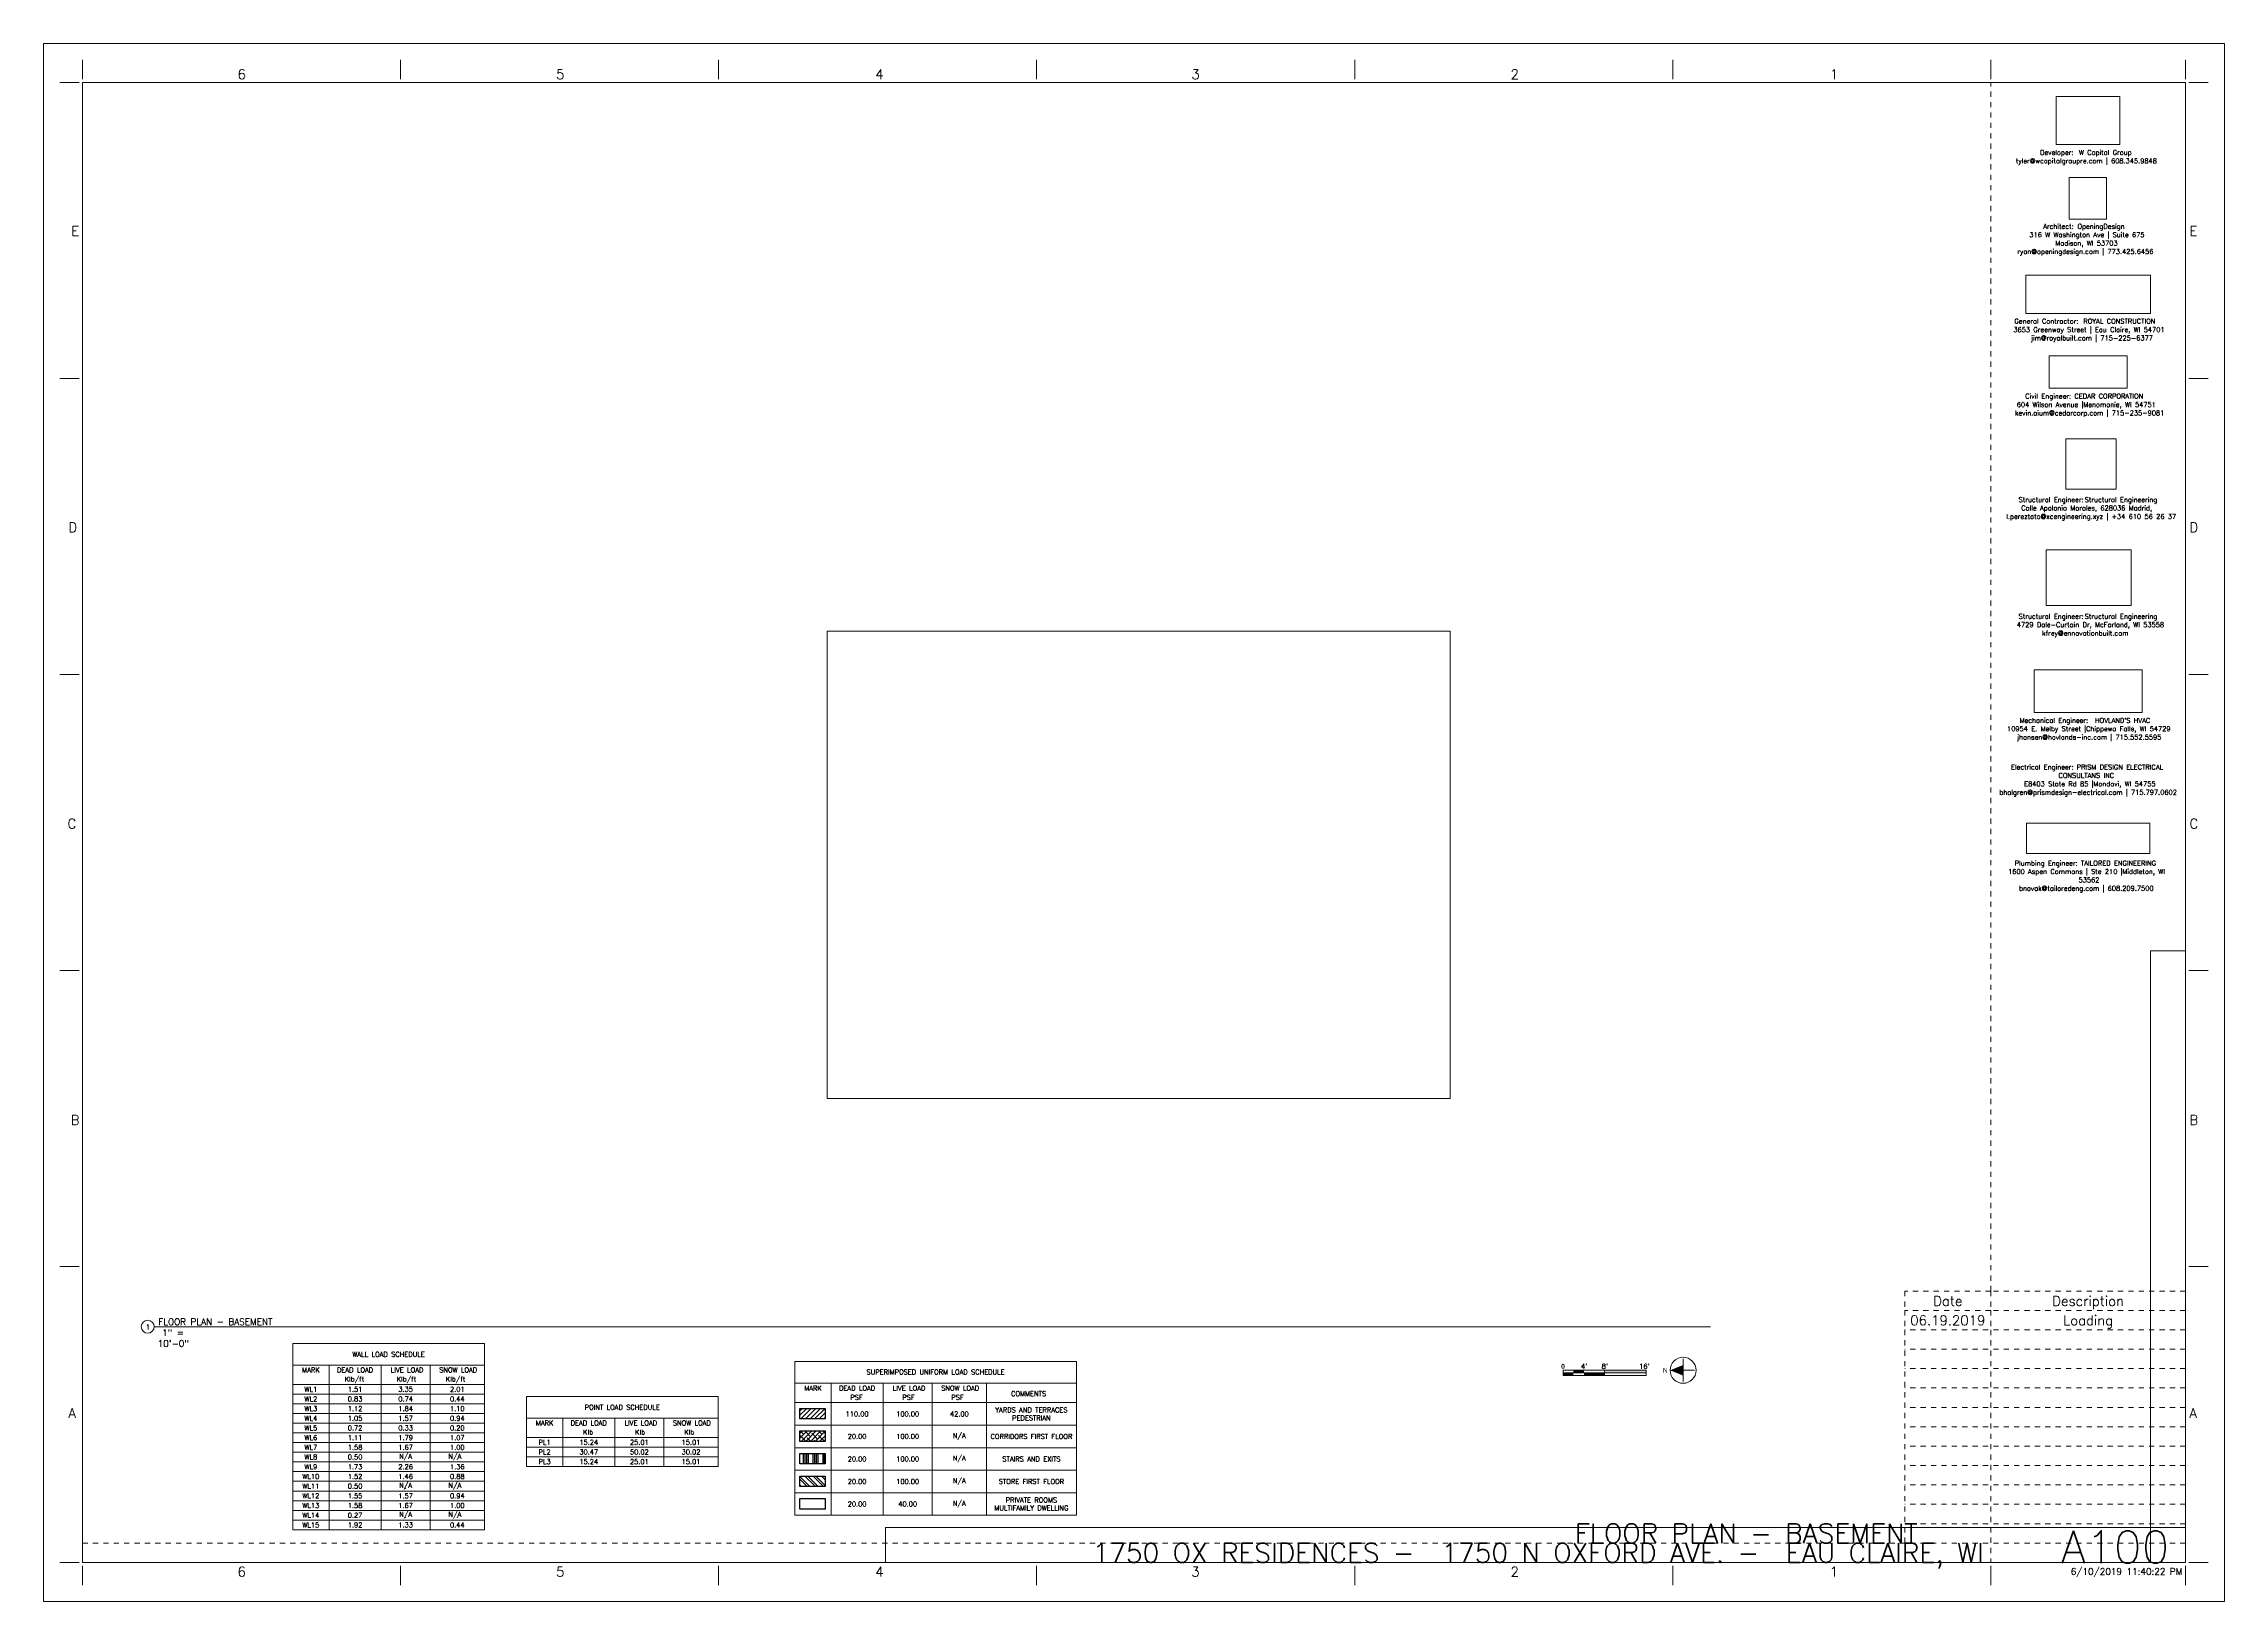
# Paper-space layout 'Layout1' of a CAD drawing. Header units: inches. Extents: x 0 to 42, y 0 to 30.
import ezdxf

# ---------------------------------------------------------------- set-up
doc = ezdxf.new("R2010")
doc.units = ezdxf.units.IN
doc.header["$MEASUREMENT"] = 0
doc.linetypes.add('Dot 1_32_', pattern=[0.03125, 0, -0.03125])
for name, color, linetype, lineweight in [('A-ANNO-NOTE', 131, 'Continuous', 9), ('A-DETL', 90, 'Continuous', 9), ('G-ANNO-SCHD', 231, 'Continuous', 9), ('G-ANNO-TTLB', 6, 'Continuous', 9), ('G-ANNO-TTLB-MEDM', 33, 'Continuous', 20)]:
    doc.layers.add(name, color=color, linetype=linetype, lineweight=lineweight)
doc.layers.add('G-ANNO-NPLT', color=191, linetype='Continuous', plot=False)
doc.layers.add('LOAD_HATCH', color=8, linetype='Continuous')
doc.styles.add('Arial_1', font='arial.ttf', dxfattribs={"height": 0.09375})
doc.styles.add('Century Gothic_1', font='simplex.shx', dxfattribs={"height": 0.1875})
doc.styles.add('Century Gothic_2', font='simplex.shx', dxfattribs={"height": 0.09375})
doc.styles.add('Century Gothic_3', font='simplex.shx', dxfattribs={"height": 0.125})
doc.styles.add('Century Gothic_4', font='simplex.shx', dxfattribs={"height": 0.625})
doc.styles.add('Century Gothic_5', font='simplex.shx', dxfattribs={"height": 0.375})
doc.styles.add('Century Gothic_B_1', font='simplex.shx', dxfattribs={"height": 0.09375})
picture_1 = doc.add_image_def('image1.jpg', size_in_pixel=(785, 514))
picture_2 = doc.add_image_def('image2.png', size_in_pixel=(300, 300))
picture_3 = doc.add_image_def('image3.jpg', size_in_pixel=(336, 83))
picture_4 = doc.add_image_def('image4.jpg', size_in_pixel=(278, 110))
picture_5 = doc.add_image_def('image5.jpg', size_in_pixel=(302, 126))
picture_6 = doc.add_image_def('image6.jpg', size_in_pixel=(261, 80))
picture_7 = doc.add_image_def('image7.jpg', size_in_pixel=(344, 261))
picture_8 = doc.add_image_def('image8.jpg', size_in_pixel=(547, 610))
picture_9 = doc.add_image_def('image9.jpg', size_in_pixel=(95, 1663))
picture_10 = doc.add_image_def('image10.jpg', size_in_pixel=(3536, 95))

# ---------------------------------------------------------------- blocks, each defined once
blk = doc.blocks.new('OD Title Block - 30x42 - CDs - one-598439-FLOOR PLAN - BASEMENT')
at = {"layer": 'G-ANNO-TTLB'}
for p, q in [((-0.01, 30.014), (41.99, 30.014)), ((-0.01, 0.014), (-0.01, 30.014)), ((41.99, 0.014), (41.99, 30.014)), ((-0.01, 0.014), (41.99, 0.014))]:
    blk.add_line(p, q, dxfattribs=at)
at = {"layer": 'G-ANNO-TTLB', "linetype": 'Dot 1_32_', "lineweight": 13}
for p, q in [((37.49, 5.989), (37.49, 29.264)), ((0.74, 1.137), (35.905, 1.137))]:
    blk.add_line(p, q, dxfattribs=at)
at = {"layer": 'G-ANNO-TTLB-MEDM'}
for p, q in [((0.74, 29.326), (0.74, 29.701)), ((6.865, 29.326), (6.865, 29.701)), ((12.99, 29.326), (12.99, 29.701)), ((19.115, 29.326), (19.115, 29.701)), ((25.24, 29.326), (25.24, 29.701)), ((31.365, 29.326), (31.365, 29.701)), ((37.49, 29.326), (37.49, 29.701)), ((41.24, 29.326), (41.24, 29.701)), ((0.677, 29.264), (0.302, 29.264)), ((0.74, 29.264), (41.24, 29.264)), ((0.74, 29.264), (0.74, 0.764)), ((41.24, 29.264), (41.24, 0.764)), ((41.302, 29.264), (41.677, 29.264)), ((0.677, 23.564), (0.302, 23.564)), ((41.302, 23.564), (41.677, 23.564)), ((0.677, 17.864), (0.302, 17.864)), ((41.302, 17.864), (41.677, 17.864)), ((0.677, 12.164), (0.302, 12.164)), ((41.302, 12.164), (41.677, 12.164)), ((0.677, 6.464), (0.302, 6.464)), ((41.302, 6.464), (41.677, 6.464)), ((0.677, 0.764), (0.302, 0.764)), ((0.74, 0.764), (41.24, 0.764)), ((0.74, 0.701), (0.74, 0.326)), ((6.865, 0.701), (6.865, 0.326)), ((12.99, 0.701), (12.99, 0.326)), ((19.115, 0.701), (19.115, 0.326)), ((25.24, 0.701), (25.24, 0.326)), ((31.365, 0.701), (31.365, 0.326)), ((37.49, 0.701), (37.49, 0.326)), ((41.24, 0.701), (41.24, 0.326)), ((41.302, 0.764), (41.677, 0.764))]:
    blk.add_line(p, q, dxfattribs=at)
at = {"layer": 'G-ANNO-TTLB', "attachment_point": 1}
for s, insert, char_height, width, style in [('6', (3.725, 29.517), 0.188, 0.17675, 'Century Gothic_1'), ('5', (9.858, 29.517), 0.188, 0.17675, 'Century Gothic_1'), ('4', (16.007, 29.517), 0.188, 0.17675, 'Century Gothic_1'), ('3', (22.094, 29.517), 0.188, 0.17675, 'Century Gothic_1'), ('2', (28.242, 29.517), 0.188, 0.17675, 'Century Gothic_1'), ('1', (34.391, 29.517), 0.188, 0.17675, 'Century Gothic_1'), ('tyler@wcapitalgroupre.com | 608.345.9848', (37.974, 27.802), 0.09375, 3.36141, 'Century Gothic_2'), ('Developer: ', (38.44, 27.964), 0.09375, 0.90584, 'Century Gothic_B_1'), ('W Capital Group', (39.188, 27.964), 0.09375, 1.32878, 'Century Gothic_2'), ('E', (0.523, 26.497), 0.188, 0.17044, 'Century Gothic_1'), ('Architect: ', (38.499, 26.54), 0.09375, 0.80169, 'Century Gothic_B_1'), ('OpeningDesign', (39.16, 26.54), 0.09375, 1.212, 'Century Gothic_2'), ('E', (41.317, 26.497), 0.188, 0.17044, 'Century Gothic_1'), ('ryan@openingdesign.com | 773.425.6456', (38.002, 26.056), 0.09375, 3.21937, 'Century Gothic_2'), ('316 W Washington Ave | Suite 675', (38.233, 26.379), 0.09375, 2.65756, 'Century Gothic_2'), ('Madison, WI 53703', (38.733, 26.217), 0.09375, 1.44556, 'Century Gothic_2'), ('3653 Greenway Street | Eau Claire, WI 54701', (37.925, 24.552), 0.09375, 3.4845, 'Century Gothic_2'), ('General Contractor: ', (37.946, 24.714), 0.09375, 1.60969, 'Century Gothic_B_1'), ('jim@royalbuilt.com | 715-225-6377', (38.263, 24.391), 0.09375, 2.66387, 'Century Gothic_2'), ('ROYAL CONSTRUCTION', (39.274, 24.714), 0.09375, 1.82116, 'Century Gothic_2'), ('604 Wilson Avenue |Menomonie, WI 54751', (37.99, 23.109), 0.09375, 3.32669, 'Century Gothic_2'), ('Civil Engineer: ', (38.154, 23.271), 0.09375, 1.14888, 'Century Gothic_B_1'), ('CEDAR CORPORATION', (39.102, 23.271), 0.09375, 1.78012, 'Century Gothic_2'), ('kevin.oium@cedarcorp.com | 715-235-9081', (37.956, 22.948), 0.09375, 3.40559, 'Century Gothic_2'), ('Structural Engineer: ', (38.026, 21.277), 0.09375, 1.54341, 'Century Gothic_B_1'), ('Calle Apolonio Morales, 628036 Madrid, ', (38.078, 21.116), 0.09375, 3.15309, 'Century Gothic_2'), ('Structural Engineering', (39.3, 21.277), 0.09375, 1.69175, 'Century Gothic_2'), ('D', (0.468, 20.791), 0.188, 0.23672, 'Century Gothic_1'), ('l.pereztato@xcengineering.xyz | +34 610 56 26 37', (37.787, 20.954), 0.09375, 3.81591, 'Century Gothic_2'), ('D', (41.317, 20.791), 0.188, 0.23672, 'Century Gothic_1'), ('Structural Engineer: ', (38.026, 19.03), 0.09375, 1.54341, 'Century Gothic_B_1'), ('Structural Engineering', (39.3, 19.03), 0.09375, 1.69175, 'Century Gothic_2'), ('4729 Dale-Curtain Dr, McFarland, WI 53558', (37.992, 18.869), 0.09375, 3.32037, 'Century Gothic_2'), ('kfrey@ennovationbuilt.com', (38.479, 18.707), 0.09375, 2.13994, 'Century Gothic_2'), ('10954 E. Melby Street |Chippewa Falls, WI 54729', (37.803, 16.865), 0.09375, 3.77487, 'Century Gothic_2'), ('Mechanical Engineer: ', (38.045, 17.026), 0.09375, 1.76119, 'Century Gothic_B_1'), ("HOVLAND'S HVAC", (39.498, 17.026), 0.09375, 1.42663, 'Century Gothic_2'), ('jhansen@hovlands-inc.com | 715.552.5595', (37.996, 16.704), 0.09375, 3.31091, 'Century Gothic_2'), ('Electrical Engineer: ', (37.88, 16.127), 0.09375, 1.53394, 'Century Gothic_B_1'), ('CONSULTANS INC', (38.794, 15.965), 0.09375, 1.37613, 'Century Gothic_2'), ('PRISM DESIGN ELECTRICAL ', (39.146, 16.127), 0.09375, 2.09891, 'Century Gothic_2'), ('bhalgren@prismdesign-electrical.com | 715.797.0602', (37.656, 15.642), 0.09375, 4.13469, 'Century Gothic_2'), ('E8403 State Rd 85 |Mondovi, WI 54755', (38.133, 15.804), 0.09375, 2.9795, 'Century Gothic_2'), ('C', (0.45, 15.084), 0.188, 0.25881, 'Century Gothic_1'), ('C', (41.317, 15.084), 0.188, 0.25881, 'Century Gothic_1'), ('Plumbing Engineer: ', (37.951, 14.277), 0.09375, 1.54656, 'Century Gothic_B_1'), ('1600 Aspen Commons | Ste 210 |Middleton, WI ', (37.823, 14.116), 0.09375, 3.77172, 'Century Gothic_2'), ('53562', (39.18, 13.954), 0.0937, 0.44188, 'Century Gothic_2'), ('TAILORED ENGINEERING', (39.227, 14.277), 0.09375, 1.87166, 'Century Gothic_2'), ('bnovak@tailoredeng.com | 608.209.7500', (38.034, 13.793), 0.09375, 3.21622, 'Century Gothic_2'), ('B', (0.512, 9.378), 0.188, 0.18306, 'Century Gothic_1'), ('B', (41.317, 9.378), 0.188, 0.18306, 'Century Gothic_1'), ('A', (0.468, 3.734), 0.188, 0.23672, 'Century Gothic_1'), ('A', (41.317, 3.734), 0.188, 0.23672, 'Century Gothic_1'), ('6', (3.724, 0.679), 0.188, 0.17675, 'Century Gothic_1'), ('5', (9.858, 0.679), 0.188, 0.17675, 'Century Gothic_1'), ('4', (16.007, 0.679), 0.188, 0.17675, 'Century Gothic_1'), ('3', (22.093, 0.679), 0.188, 0.17675, 'Century Gothic_1'), ('2', (28.242, 0.679), 0.188, 0.17675, 'Century Gothic_1'), ('1', (34.39, 0.679), 0.188, 0.17675, 'Century Gothic_1')]:
    blk.add_mtext(s, dxfattribs=dict(at, insert=insert, char_height=char_height, width=width, style=style))
at = {"layer": 'G-ANNO-TTLB'}
image = blk.add_image(picture_7, insert=(38.752, 28.068), size_in_units=(1.226, 0.93), dxfattribs=at)
image.dxf.flags = 7
image = blk.add_image(picture_8, insert=(38.999, 26.632), size_in_units=(0.719, 0.802), rotation=0, dxfattribs=at)
image.dxf.flags = 7
image = blk.add_image(picture_6, insert=(38.163, 24.818), size_in_units=(2.404, 0.737), dxfattribs=at)
image.dxf.flags = 7
image = blk.add_image(picture_5, insert=(38.612, 23.375), size_in_units=(1.506, 0.628), dxfattribs=at)
image.dxf.flags = 7
image = blk.add_image(picture_2, insert=(38.938, 21.431), size_in_units=(0.97, 0.97), dxfattribs=at)
image.dxf.flags = 7
image = blk.add_image(picture_1, insert=(38.558, 19.194), size_in_units=(1.638, 1.072), dxfattribs=at)
image.dxf.flags = 7
image = blk.add_image(picture_4, insert=(38.326, 17.131), size_in_units=(2.077, 0.822), dxfattribs=at)
image.dxf.flags = 7
image = blk.add_image(picture_3, insert=(38.179, 14.417), size_in_units=(2.372, 0.586), dxfattribs=at)
image.dxf.flags = 7
image = blk.add_image(picture_9, insert=(40.567, 0.764), size_in_units=(0.673, 11.775), dxfattribs=at)
image.dxf.flags = 7
image = blk.add_image(picture_10, insert=(16.203, 0.764), size_in_units=(25.037, 0.673), dxfattribs=at)
image.dxf.flags = 7
blk = doc.blocks.new('Viewport - All On-568496-FLOOR PLAN - BASEMENT')
at = {"layer": 'G-ANNO-TTLB'}
for start, end in [(360, 180), (180, 360)]:
    blk.add_arc((-0.125, 0), 0.125, start, end, dxfattribs=at)
blk = doc.blocks.new('Graphic Scale - 1in-10ft-530767-FLOOR PLAN - BASEMENT')
at = {"layer": 'A-ANNO-NOTE'}
for points in [[(-1.2, 0.049), (-1.2, 0), (-1.4, 0), (-1.4, 0.049)], [(0, 0.049), (0, 0), (-0.8, 0), (-0.8, 0.049)], [(-1.4, 0), (-1.4, -0.049), (-1.6, -0.049), (-1.6, 0)], [(-0.8, 0), (-0.8, -0.049), (-1.2, -0.049), (-1.2, 0)]]:
    blk.add_hatch(color=256, dxfattribs=at).paths.add_polyline_path(points, flags=0)
for p, q in [((-1.6, 0.049), (0, 0.049)), ((-1.6, -0.049), (-1.6, 0.049)), ((-0.8, 0.049), (-0.8, -0.049)), ((0, 0.049), (0, -0.049)), ((-1.6, 0), (0, 0)), ((-1.6, -0.049), (0, -0.049))]:
    blk.add_line(p, q, dxfattribs=at)
at = {"layer": 'A-ANNO-NOTE', "attachment_point": 1, "style": 'Century Gothic_B_1'}
for s, insert, char_height, width in [('\\fCentury Gothic|b1|i0|c0|p34|;0', (-1.638, 0.173), 0.09375, 0.09153), ("4'", (-1.255, 0.173), 0.0937, 0.12625), ("8'", (-0.857, 0.173), 0.0937, 0.12625), ("16'", (-0.135, 0.173), 0.0937, 0.21778)]:
    blk.add_mtext(s, dxfattribs=dict(at, insert=insert, char_height=char_height, width=width))
blk = doc.blocks.new('North Arrow - Left-530765-FLOOR PLAN - BASEMENT')
at = {"layer": 'A-ANNO-NOTE'}
blk.add_hatch(color=256, dxfattribs=at).paths.add_polyline_path([(-0.25, 0), (0, 0.101), (0, -0.101)], flags=0)
for p, q in [((-0.219, 0), (0.219, 0)), ((0, 0.219), (0, -0.219))]:
    blk.add_line(p, q, dxfattribs=at)
blk.add_circle((0, 0), 0.25, dxfattribs=at)
at = {"layer": 'A-ANNO-NOTE', "insert": (-0.39, 0.047), "char_height": 0.0937, "width": 0.09784, "attachment_point": 1, "style": 'Arial_1'}
blk.add_mtext('N', dxfattribs=at)

psp = doc.layouts.get("Layout1")

# ---------------------------------------------------------------- hatches: boundary and pattern name
at = {"layer": 'LOAD_HATCH'}
h = psp.add_hatch(dxfattribs=at)
h.set_pattern_fill('ANSI31', color=256, scale=0.5, style=0)
h.set_pattern_definition([(45, (0, -0.26231), (-0.04419417, 0.04419417), [])])
h.paths.add_polyline_path([(14.556, 3.528), (14.556, 3.729), (15.044, 3.729), (15.044, 3.528)])
h = psp.add_hatch(dxfattribs=at)
h.set_pattern_fill('ANSI38', color=256, scale=0.5, style=0)
h.set_pattern_definition([(45, (0, -0.26231), (-0.04419417, 0.04419417), []), (135, (0, -0.26231), (-0.13258252, 0.04419417), [0.15625, -0.09375])])
h.paths.add_polyline_path([(14.556, 3.094), (14.556, 3.295), (15.044, 3.295), (15.044, 3.094)])
h = psp.add_hatch(dxfattribs=at)
h.set_pattern_fill('ANSI34', color=256, scale=0.25, angle=45, style=0)
h.set_pattern_definition([(90, (0, -0.2623), (-0.1875, 1e-17), []), (90, (0.03125, -0.23106), (-0.1875, 1e-17), []), (90, (0.0625, -0.1998), (-0.1875, 1e-17), []), (90, (0.09375, -0.16856), (-0.1875, 1e-17), [])])
h.paths.add_polyline_path([(14.556, 2.66), (14.556, 2.861), (15.044, 2.861), (15.044, 2.66)])
h = psp.add_hatch(dxfattribs=at)
h.set_pattern_fill('ANSI32', color=256, scale=0.3, angle=90, style=0)
h.set_pattern_definition([(135, (0, -0.26231), (-0.0795495, -0.0795495), []), (135, (3e-18, -0.20928), (-0.0795495, -0.0795495), [])])
h.paths.add_polyline_path([(14.556, 2.226), (14.556, 2.427), (15.044, 2.427), (15.044, 2.226)])

# ---------------------------------------------------------------- linework, layer by layer
at = {"layer": 'A-DETL', "linetype": 'Dot 1_32_', "lineweight": 13}
for p, q in [((37.49, 5.989), (35.837, 5.989)), ((35.837, 5.989), (35.837, 5.616)), ((41.24, 5.989), (37.49, 5.989)), ((37.49, 5.989), (37.49, 5.616)), ((41.24, 5.989), (41.24, 5.616)), ((37.49, 5.616), (35.837, 5.616)), ((35.837, 5.616), (35.837, 5.242)), ((41.24, 5.616), (37.49, 5.616)), ((37.49, 5.616), (37.49, 5.242)), ((41.24, 5.616), (41.24, 5.242)), ((41.24, 5.242), (35.837, 5.242)), ((35.837, 5.242), (35.837, 0.764)), ((37.49, 5.242), (37.49, 0.764)), ((41.24, 4.869), (35.837, 4.869)), ((41.24, 4.496), (35.837, 4.496)), ((41.24, 4.123), (35.837, 4.123)), ((41.24, 3.749), (35.837, 3.749)), ((41.24, 3.376), (35.837, 3.376)), ((41.24, 3.003), (35.837, 3.003)), ((41.24, 2.63), (35.837, 2.63)), ((41.24, 2.256), (35.837, 2.256)), ((41.24, 1.883), (35.837, 1.883)), ((41.24, 1.51), (35.837, 1.51)), ((41.24, 1.137), (35.837, 1.137))]:
    psp.add_line(p, q, dxfattribs=at)
at = {"layer": 'A-DETL'}
for p, q in [((4.787, 4.982), (4.787, 4.565)), ((8.479, 4.982), (4.787, 4.982)), ((8.479, 4.565), (8.479, 4.982)), ((14.456, 4.631), (14.456, 4.214)), ((19.88, 4.631), (14.456, 4.631)), ((19.88, 4.631), (19.88, 3.868)), ((4.787, 4.565), (4.787, 4.192)), ((4.787, 4.565), (8.479, 4.565)), ((5.488, 4.565), (5.488, 4.192)), ((6.489, 4.565), (6.489, 4.192)), ((7.436, 4.565), (7.436, 4.192)), ((8.479, 4.565), (8.479, 4.192)), ((14.456, 4.214), (14.456, 3.841)), ((19.88, 4.214), (14.456, 4.214)), ((15.156, 4.214), (15.156, 3.841)), ((16.157, 4.214), (16.157, 3.841)), ((17.104, 4.214), (17.104, 3.841)), ((18.147, 4.214), (18.147, 3.841)), ((5.488, 4.192), (4.787, 4.192)), ((4.787, 4.192), (4.787, 4.006)), ((5.488, 4.006), (4.787, 4.006)), ((4.787, 4.006), (4.787, 3.819)), ((5.488, 3.819), (4.787, 3.819)), ((4.787, 3.819), (4.787, 3.632)), ((6.489, 4.192), (5.488, 4.192)), ((5.488, 4.192), (5.488, 4.006)), ((6.489, 4.006), (5.488, 4.006)), ((5.488, 4.006), (5.488, 3.819)), ((6.489, 3.819), (5.488, 3.819)), ((5.488, 3.819), (5.488, 3.632)), ((7.436, 4.192), (6.489, 4.192)), ((6.489, 4.192), (6.489, 4.006)), ((7.436, 4.006), (6.489, 4.006)), ((6.489, 4.006), (6.489, 3.819)), ((7.436, 3.819), (6.489, 3.819)), ((6.489, 3.819), (6.489, 3.632)), ((8.479, 4.192), (7.436, 4.192)), ((7.436, 4.192), (7.436, 4.006)), ((8.479, 4.006), (7.436, 4.006)), ((7.436, 4.006), (7.436, 3.819)), ((8.479, 3.819), (7.436, 3.819)), ((7.436, 3.819), (7.436, 3.632)), ((8.479, 4.192), (8.479, 4.006)), ((8.479, 4.006), (8.479, 3.819)), ((8.479, 3.819), (8.479, 3.632)), ((9.288, 3.961), (9.288, 3.545)), ((12.98, 3.961), (9.288, 3.961)), ((12.98, 3.545), (12.98, 3.961)), ((15.156, 3.841), (14.456, 3.841)), ((14.456, 3.841), (14.456, 3.407)), ((16.157, 3.841), (15.156, 3.841)), ((15.156, 3.841), (15.156, 3.407)), ((17.104, 3.841), (16.157, 3.841)), ((16.157, 3.841), (16.157, 3.407)), ((18.147, 3.841), (17.104, 3.841)), ((17.104, 3.841), (17.104, 3.407)), ((18.147, 3.841), (18.147, 3.407)), ((19.191, 3.841), (18.147, 3.841)), ((19.88, 3.841), (19.191, 3.841)), ((19.88, 3.868), (19.88, 3.407)), ((5.488, 3.632), (4.787, 3.632)), ((4.787, 3.632), (4.787, 3.446)), ((5.488, 3.446), (4.787, 3.446)), ((4.787, 3.446), (4.787, 3.259)), ((6.489, 3.632), (5.488, 3.632)), ((5.488, 3.632), (5.488, 3.446)), ((6.489, 3.446), (5.488, 3.446)), ((5.488, 3.446), (5.488, 3.259)), ((7.436, 3.632), (6.489, 3.632)), ((6.489, 3.632), (6.489, 3.446)), ((7.436, 3.446), (6.489, 3.446)), ((6.489, 3.446), (6.489, 3.259)), ((8.479, 3.632), (7.436, 3.632)), ((7.436, 3.632), (7.436, 3.446)), ((8.479, 3.446), (7.436, 3.446)), ((7.436, 3.446), (7.436, 3.259)), ((8.479, 3.632), (8.479, 3.446)), ((8.479, 3.446), (8.479, 3.259)), ((9.288, 3.545), (9.288, 3.171)), ((9.288, 3.545), (12.98, 3.545)), ((9.988, 3.545), (9.988, 3.171)), ((10.99, 3.545), (10.99, 3.171)), ((11.936, 3.545), (11.936, 3.171)), ((12.98, 3.545), (12.98, 3.171)), ((15.156, 3.407), (14.456, 3.407)), ((14.456, 3.407), (14.456, 2.973)), ((16.157, 3.407), (15.156, 3.407)), ((15.156, 3.407), (15.156, 2.973)), ((17.104, 3.407), (16.157, 3.407)), ((16.157, 3.407), (16.157, 2.973)), ((18.147, 3.407), (17.104, 3.407)), ((17.104, 3.407), (17.104, 2.973)), ((19.191, 3.407), (18.147, 3.407)), ((18.147, 3.407), (18.147, 2.973)), ((19.88, 3.407), (19.191, 3.407)), ((19.88, 3.434), (19.88, 2.973)), ((5.488, 3.259), (4.787, 3.259)), ((4.787, 3.259), (4.787, 3.073)), ((5.488, 3.073), (4.787, 3.073)), ((4.787, 3.073), (4.787, 2.886)), ((6.489, 3.259), (5.488, 3.259)), ((5.488, 3.259), (5.488, 3.073)), ((6.489, 3.073), (5.488, 3.073)), ((5.488, 3.073), (5.488, 2.886)), ((7.436, 3.259), (6.489, 3.259)), ((6.489, 3.259), (6.489, 3.073)), ((7.436, 3.073), (6.489, 3.073)), ((6.489, 3.073), (6.489, 2.886)), ((8.479, 3.259), (7.436, 3.259)), ((7.436, 3.259), (7.436, 3.073)), ((8.479, 3.073), (7.436, 3.073)), ((7.436, 3.073), (7.436, 2.886)), ((8.479, 3.259), (8.479, 3.073)), ((8.479, 3.073), (8.479, 2.886)), ((9.988, 3.171), (9.288, 3.171)), ((9.288, 3.171), (9.288, 2.985)), ((9.988, 2.985), (9.288, 2.985)), ((9.288, 2.985), (9.288, 2.798)), ((10.99, 3.171), (9.988, 3.171)), ((9.988, 3.171), (9.988, 2.985)), ((10.99, 2.985), (9.988, 2.985)), ((9.988, 2.985), (9.988, 2.798)), ((11.936, 3.171), (10.99, 3.171)), ((10.99, 3.171), (10.99, 2.985)), ((11.936, 2.985), (10.99, 2.985)), ((10.99, 2.985), (10.99, 2.798)), ((12.98, 3.171), (11.936, 3.171)), ((11.936, 3.171), (11.936, 2.985)), ((12.98, 2.985), (11.936, 2.985)), ((11.936, 2.985), (11.936, 2.798)), ((12.98, 3.171), (12.98, 2.985)), ((12.98, 2.985), (12.98, 2.798)), ((15.156, 2.973), (14.456, 2.973)), ((14.456, 2.973), (14.456, 2.539)), ((16.157, 2.973), (15.156, 2.973)), ((15.156, 2.973), (15.156, 2.539)), ((17.104, 2.973), (16.157, 2.973)), ((16.157, 2.973), (16.157, 2.539)), ((18.147, 2.973), (17.104, 2.973)), ((17.104, 2.973), (17.104, 2.539)), ((19.191, 2.973), (18.147, 2.973)), ((18.147, 2.973), (18.147, 2.539)), ((19.88, 2.973), (19.191, 2.973)), ((19.88, 3), (19.88, 2.539)), ((5.488, 2.886), (4.787, 2.886)), ((4.787, 2.886), (4.787, 2.699)), ((5.488, 2.699), (4.787, 2.699)), ((4.787, 2.699), (4.787, 2.513)), ((6.489, 2.886), (5.488, 2.886)), ((5.488, 2.886), (5.488, 2.699)), ((6.489, 2.699), (5.488, 2.699)), ((5.488, 2.699), (5.488, 2.513)), ((7.436, 2.886), (6.489, 2.886)), ((6.489, 2.886), (6.489, 2.699)), ((7.436, 2.699), (6.489, 2.699)), ((6.489, 2.699), (6.489, 2.513)), ((8.479, 2.886), (7.436, 2.886)), ((7.436, 2.886), (7.436, 2.699)), ((8.479, 2.699), (7.436, 2.699)), ((7.436, 2.699), (7.436, 2.513)), ((8.479, 2.886), (8.479, 2.699)), ((8.479, 2.699), (8.479, 2.513)), ((9.988, 2.798), (9.288, 2.798)), ((9.288, 2.798), (9.288, 2.612)), ((9.988, 2.612), (9.288, 2.612)), ((10.99, 2.798), (9.988, 2.798)), ((9.988, 2.798), (9.988, 2.612)), ((10.99, 2.612), (9.988, 2.612)), ((11.936, 2.798), (10.99, 2.798)), ((10.99, 2.798), (10.99, 2.612)), ((11.936, 2.612), (10.99, 2.612)), ((12.98, 2.798), (11.936, 2.798)), ((11.936, 2.798), (11.936, 2.612)), ((12.98, 2.612), (11.936, 2.612)), ((12.98, 2.798), (12.98, 2.612)), ((15.156, 2.539), (14.456, 2.539)), ((14.456, 2.539), (14.456, 2.105)), ((16.157, 2.539), (15.156, 2.539)), ((15.156, 2.539), (15.156, 2.105)), ((17.104, 2.539), (16.157, 2.539)), ((16.157, 2.539), (16.157, 2.105)), ((18.147, 2.539), (17.104, 2.539)), ((17.104, 2.539), (17.104, 2.105)), ((19.191, 2.539), (18.147, 2.539)), ((18.147, 2.539), (18.147, 2.105)), ((19.88, 2.539), (19.191, 2.539)), ((19.88, 2.567), (19.88, 2.105)), ((5.488, 2.513), (4.787, 2.513)), ((4.787, 2.513), (4.787, 2.326)), ((5.488, 2.326), (4.787, 2.326)), ((4.787, 2.326), (4.787, 2.139)), ((5.488, 2.139), (4.787, 2.139)), ((4.787, 2.139), (4.787, 1.953)), ((6.489, 2.513), (5.488, 2.513)), ((5.488, 2.513), (5.488, 2.326)), ((6.489, 2.326), (5.488, 2.326)), ((5.488, 2.326), (5.488, 2.139)), ((6.489, 2.139), (5.488, 2.139)), ((5.488, 2.139), (5.488, 1.953)), ((7.436, 2.513), (6.489, 2.513)), ((6.489, 2.513), (6.489, 2.326)), ((7.436, 2.326), (6.489, 2.326)), ((6.489, 2.326), (6.489, 2.139)), ((7.436, 2.139), (6.489, 2.139)), ((6.489, 2.139), (6.489, 1.953)), ((8.479, 2.513), (7.436, 2.513)), ((7.436, 2.513), (7.436, 2.326)), ((8.479, 2.326), (7.436, 2.326)), ((7.436, 2.326), (7.436, 2.139)), ((8.479, 2.139), (7.436, 2.139)), ((7.436, 2.139), (7.436, 1.953)), ((8.479, 2.513), (8.479, 2.326)), ((8.479, 2.326), (8.479, 2.139)), ((8.479, 2.139), (8.479, 1.953)), ((15.156, 2.105), (14.456, 2.105)), ((14.456, 2.105), (14.456, 1.671)), ((16.157, 2.105), (15.156, 2.105)), ((15.156, 2.105), (15.156, 1.671)), ((17.104, 2.105), (16.157, 2.105)), ((16.157, 2.105), (16.157, 1.671)), ((18.147, 2.105), (17.104, 2.105)), ((17.104, 2.105), (17.104, 1.671)), ((19.191, 2.105), (18.147, 2.105)), ((18.147, 2.105), (18.147, 1.671)), ((19.88, 2.105), (19.191, 2.105)), ((19.88, 2.133), (19.88, 1.671)), ((5.488, 1.953), (4.787, 1.953)), ((4.787, 1.953), (4.787, 1.766)), ((5.488, 1.766), (4.787, 1.766)), ((4.787, 1.766), (4.787, 1.58)), ((6.489, 1.953), (5.488, 1.953)), ((5.488, 1.953), (5.488, 1.766)), ((6.489, 1.766), (5.488, 1.766)), ((5.488, 1.766), (5.488, 1.58)), ((7.436, 1.953), (6.489, 1.953)), ((6.489, 1.953), (6.489, 1.766)), ((7.436, 1.766), (6.489, 1.766)), ((6.489, 1.766), (6.489, 1.58)), ((8.479, 1.953), (7.436, 1.953)), ((7.436, 1.953), (7.436, 1.766)), ((8.479, 1.766), (7.436, 1.766)), ((7.436, 1.766), (7.436, 1.58)), ((8.479, 1.953), (8.479, 1.766)), ((8.479, 1.766), (8.479, 1.58)), ((5.488, 1.58), (4.787, 1.58)), ((4.787, 1.58), (4.787, 1.393)), ((5.488, 1.393), (4.787, 1.393)), ((6.489, 1.58), (5.488, 1.58)), ((5.488, 1.58), (5.488, 1.393)), ((6.489, 1.393), (5.488, 1.393)), ((7.436, 1.58), (6.489, 1.58)), ((6.489, 1.58), (6.489, 1.393)), ((7.436, 1.393), (6.489, 1.393)), ((8.479, 1.58), (7.436, 1.58)), ((7.436, 1.58), (7.436, 1.393)), ((8.479, 1.393), (7.436, 1.393)), ((8.479, 1.58), (8.479, 1.393)), ((15.156, 1.671), (14.456, 1.671)), ((16.157, 1.671), (15.156, 1.671)), ((17.104, 1.671), (16.157, 1.671)), ((18.147, 1.671), (17.104, 1.671)), ((19.191, 1.671), (18.147, 1.671)), ((19.88, 1.671), (19.191, 1.671))]:
    psp.add_line(p, q, dxfattribs=at)
at = {"layer": 'G-ANNO-NPLT', "lineweight": 9}
psp.add_line((2.12, 5.303), (32.093, 5.303), dxfattribs=at)
at = {"layer": 'LOAD_HATCH'}
for points in [[(14.556, 3.528), (14.556, 3.729), (15.044, 3.729), (15.044, 3.528), (14.556, 3.528)], [(14.556, 3.094), (14.556, 3.295), (15.044, 3.295), (15.044, 3.094), (14.556, 3.094)], [(14.556, 2.66), (14.556, 2.861), (15.044, 2.861), (15.044, 2.66), (14.556, 2.66)], [(14.556, 2.226), (14.556, 2.427), (15.044, 2.427), (15.044, 2.226), (14.556, 2.226)], [(14.556, 1.792), (14.556, 1.993), (15.044, 1.993), (15.044, 1.792), (14.556, 1.792)]]:
    psp.add_lwpolyline(points, close=True, dxfattribs=at)

# ---------------------------------------------------------------- block references
at = {"layer": 'A-ANNO-NOTE'}
for name, p in [('North Arrow - Left-530765-FLOOR PLAN - BASEMENT', (31.564, 4.464)), ('Graphic Scale - 1in-10ft-530767-FLOOR PLAN - BASEMENT', (30.854, 4.415))]:
    psp.add_blockref(name, p, dxfattribs=at)
at = {"layer": 'G-ANNO-TTLB'}
for name, p in [('OD Title Block - 30x42 - CDs - one-598439-FLOOR PLAN - BASEMENT', (0, 0)), ('Viewport - All On-568496-FLOOR PLAN - BASEMENT', (2.12, 5.303))]:
    psp.add_blockref(name, p, dxfattribs=at)

# ---------------------------------------------------------------- texts
at = {"layer": 'G-ANNO-SCHD', "color": 147, "line_spacing_factor": 0.984502}
for s, insert, char_height, width, attachment_point, style in [('Date', (36.663, 5.893), 0.1875, 0.73997, 2, 'Century Gothic_1'), ('Description', (39.365, 5.893), 0.1875, 1.66316, 2, 'Century Gothic_1'), ('06.19.2019', (36.663, 5.52), 0.1875, 1.54101, 2, 'Century Gothic_1'), ('Loading', (39.365, 5.52), 0.1875, 2.98571, 2, 'Century Gothic_1'), ('WALL LOAD SCHEDULE', (6.633, 4.819), 0.09375, 3.69172, 2, 'Century Gothic_2'), ('MARK', (5.137, 4.518), 0.0937, 0.44989, 2, 'Century Gothic_2'), ('DEAD LOAD', (5.988, 4.518), 0.0937, 1.00147, 2, 'Century Gothic_2'), ('Klb/ft', (5.976, 4.341), 0.0937, 1.00147, 2, 'Century Gothic_2'), ('LIVE LOAD', (6.99, 4.518), 0.0937, 1.00147, 2, 'Century Gothic_2'), ('Klb/ft', (6.977, 4.341), 0.0937, 1.00147, 2, 'Century Gothic_2'), ('SNOW LOAD', (7.974, 4.518), 0.0937, 1.10014, 2, 'Century Gothic_2'), ('Klb/ft', (7.924, 4.341), 0.0937, 1.00147, 2, 'Century Gothic_2'), ('\\PSUPERIMPOSED UNIFORM LOAD SCHEDULE', (17.168, 4.631), 0.09375, 5.42403, 2, 'Century Gothic_2'), ('WL1', (5.137, 4.099), 0.0937, 0.70038, 5, 'Century Gothic_2'), ('WL2', (5.137, 3.912), 0.0937, 0.70038, 5, 'Century Gothic_2'), ('0.83', (5.988, 3.912), 0.0937, 1.00147, 5, 'Century Gothic_2'), ('1.51', (5.988, 4.099), 0.0937, 1.00147, 5, 'Century Gothic_2'), ('3.35', (6.962, 4.099), 0.0937, 0.94655, 5, 'Century Gothic_2'), ('0.74', (6.962, 3.912), 0.0937, 0.94655, 5, 'Century Gothic_2'), ('2.01', (7.957, 4.099), 0.0937, 1.04333, 5, 'Century Gothic_2'), ('0.44', (7.957, 3.912), 0.0937, 1.04333, 5, 'Century Gothic_2'), ('POINT LOAD SCHEDULE', (11.134, 3.799), 0.09375, 3.69172, 2, 'Century Gothic_2'), ('MARK', (14.806, 4.166), 0.0937, 0.44989, 2, 'Century Gothic_2'), ('DEAD LOAD', (15.657, 4.166), 0.0937, 1.00147, 2, 'Century Gothic_2'), ('PSF', (15.644, 3.99), 0.0937, 1.00147, 2, 'Century Gothic_2'), ('LIVE LOAD', (16.658, 4.166), 0.0937, 1.00147, 2, 'Century Gothic_2'), ('PSF', (16.646, 3.99), 0.0937, 1.00147, 2, 'Century Gothic_2'), ('SNOW LOAD', (17.642, 4.166), 0.0937, 1.10014, 2, 'Century Gothic_2'), ('PSF', (17.592, 3.99), 0.0937, 1.00147, 2, 'Century Gothic_2'), ('\\PCOMMENTS', (18.96, 4.214), 0.0937, 1.6256, 2, 'Century Gothic_2'), ('WL3', (5.137, 3.726), 0.0937, 0.70038, 5, 'Century Gothic_2'), ('WL4', (5.137, 3.539), 0.0937, 0.70038, 5, 'Century Gothic_2'), ('WL5', (5.137, 3.352), 0.0937, 0.70038, 5, 'Century Gothic_2'), ('0.72', (5.988, 3.352), 0.0937, 1.00147, 5, 'Century Gothic_2'), ('1.12', (5.988, 3.726), 0.0937, 1.00147, 5, 'Century Gothic_2'), ('1.05', (5.988, 3.539), 0.0937, 1.00147, 5, 'Century Gothic_2'), ('0.33', (6.962, 3.352), 0.0937, 0.94655, 5, 'Century Gothic_2'), ('1.84', (6.962, 3.726), 0.0937, 0.94655, 5, 'Century Gothic_2'), ('1.57', (6.962, 3.539), 0.0937, 0.94655, 5, 'Century Gothic_2'), ('0.94', (7.957, 3.539), 0.0937, 1.04333, 5, 'Century Gothic_2'), ('0.20', (7.957, 3.352), 0.0937, 1.04333, 5, 'Century Gothic_2'), ('1.10', (7.957, 3.726), 0.0937, 1.04333, 5, 'Century Gothic_2'), ('MARK', (9.638, 3.497), 0.0937, 0.44989, 2, 'Century Gothic_2'), ('DEAD LOAD', (10.489, 3.497), 0.0937, 1.00147, 2, 'Century Gothic_2'), ('LIVE LOAD', (11.491, 3.497), 0.0937, 1.00147, 2, 'Century Gothic_2'), ('SNOW LOAD', (12.474, 3.497), 0.0937, 1.10014, 2, 'Century Gothic_2'), ('110.00', (15.657, 3.624), 0.0937, 1.00147, 5, 'Century Gothic_2'), ('100.00', (16.631, 3.624), 0.0937, 0.94655, 5, 'Century Gothic_2'), ('42.00', (17.626, 3.624), 0.0937, 1.04333, 5, 'Century Gothic_2'), ('YARDS AND TERRACES PEDESTRIAN', (19.014, 3.624), 0.09375, 1.73231, 5, 'Century Gothic_2'), ('WL6', (5.137, 3.166), 0.0937, 0.70038, 5, 'Century Gothic_2'), ('WL7', (5.137, 2.979), 0.0937, 0.70038, 5, 'Century Gothic_2'), ('1.11', (5.988, 3.166), 0.0937, 1.00147, 5, 'Century Gothic_2'), ('1.58', (5.988, 2.979), 0.0937, 1.00147, 5, 'Century Gothic_2'), ('1.79', (6.962, 3.166), 0.0937, 0.94655, 5, 'Century Gothic_2'), ('1.67', (6.962, 2.979), 0.0937, 0.94655, 5, 'Century Gothic_2'), ('1.07', (7.957, 3.166), 0.0937, 1.04333, 5, 'Century Gothic_2'), ('1.00', (7.957, 2.979), 0.0937, 1.04333, 5, 'Century Gothic_2'), ('PL1', (9.638, 3.078), 0.0937, 0.70038, 5, 'Century Gothic_2'), ('15.24', (10.489, 3.078), 0.0937, 1.00147, 5, 'Century Gothic_2'), ('Klb', (10.477, 3.32), 0.0937, 1.00147, 2, 'Century Gothic_2'), ('25.01', (11.463, 3.078), 0.0937, 0.94655, 5, 'Century Gothic_2'), ('Klb', (11.478, 3.32), 0.0937, 1.00147, 2, 'Century Gothic_2'), ('15.01', (12.458, 3.078), 0.0937, 1.04333, 5, 'Century Gothic_2'), ('Klb', (12.425, 3.32), 0.0937, 1.00147, 2, 'Century Gothic_2'), ('20.00', (15.657, 3.19), 0.0937, 1.00147, 5, 'Century Gothic_2'), ('100.00', (16.631, 3.19), 0.0937, 0.94655, 5, 'Century Gothic_2'), ('N/A', (17.626, 3.19), 0.0937, 1.04333, 5, 'Century Gothic_2'), ('CORRIDORS FIRST FLOOR', (19.014, 3.19), 0.09375, 1.73231, 5, 'Century Gothic_2'), ('WL8', (5.137, 2.793), 0.0937, 0.70038, 5, 'Century Gothic_2'), ('WL9', (5.137, 2.606), 0.0937, 0.70038, 5, 'Century Gothic_2'), ('0.50', (5.988, 2.793), 0.0937, 1.00147, 5, 'Century Gothic_2'), ('1.73', (5.988, 2.606), 0.0937, 1.00147, 5, 'Century Gothic_2'), ('2.26', (6.962, 2.606), 0.0937, 0.94655, 5, 'Century Gothic_2'), ('N/A', (6.962, 2.793), 0.0937, 0.94655, 5, 'Century Gothic_2'), ('N/A', (7.909, 2.793), 0.0937, 0.94655, 5, 'Century Gothic_2'), ('1.36', (7.957, 2.606), 0.0937, 1.04333, 5, 'Century Gothic_2'), ('.', (7.957, 2.793), 0.0937, 1.04333, 5, 'Century Gothic_2'), ('PL2', (9.638, 2.892), 0.0937, 0.70038, 5, 'Century Gothic_2'), ('PL3', (9.638, 2.705), 0.0937, 0.70038, 5, 'Century Gothic_2'), ('30.47', (10.489, 2.892), 0.0937, 1.00147, 5, 'Century Gothic_2'), ('15.24', (10.489, 2.705), 0.0937, 1.00147, 5, 'Century Gothic_2'), ('50.02', (11.463, 2.892), 0.0937, 0.94655, 5, 'Century Gothic_2'), ('25.01', (11.463, 2.705), 0.0937, 0.94655, 5, 'Century Gothic_2'), ('30.02', (12.458, 2.892), 0.0937, 1.04333, 5, 'Century Gothic_2'), ('15.01', (12.458, 2.705), 0.0937, 1.04333, 5, 'Century Gothic_2'), ('20.00', (15.657, 2.756), 0.0937, 1.00147, 5, 'Century Gothic_2'), ('100.00', (16.631, 2.756), 0.0937, 0.94655, 5, 'Century Gothic_2'), ('N/A', (17.626, 2.756), 0.0937, 1.04333, 5, 'Century Gothic_2'), ('STAIRS AND EXITS', (19.014, 2.756), 0.09375, 1.73231, 5, 'Century Gothic_2'), ('WL10', (5.137, 2.419), 0.0937, 0.70038, 5, 'Century Gothic_2'), ('WL11', (5.137, 2.233), 0.0937, 0.70038, 5, 'Century Gothic_2'), ('0.50', (5.988, 2.233), 0.0937, 1.00147, 5, 'Century Gothic_2'), ('1.52', (5.988, 2.419), 0.0937, 1.00147, 5, 'Century Gothic_2'), ('1.46', (6.962, 2.419), 0.0937, 0.94655, 5, 'Century Gothic_2'), ('N/A', (6.962, 2.233), 0.0937, 0.94655, 5, 'Century Gothic_2'), ('.', (6.962, 2.233), 0.0937, 0.94655, 5, 'Century Gothic_2'), ('N/A', (7.909, 2.233), 0.0937, 0.94655, 5, 'Century Gothic_2'), ('0.88', (7.957, 2.419), 0.0937, 1.04333, 5, 'Century Gothic_2'), ('.', (7.957, 2.233), 0.0937, 1.04333, 5, 'Century Gothic_2'), ('20.00', (15.657, 2.322), 0.0937, 1.00147, 5, 'Century Gothic_2'), ('100.00', (16.631, 2.322), 0.0937, 0.94655, 5, 'Century Gothic_2'), ('N/A', (17.626, 2.322), 0.0937, 1.04333, 5, 'Century Gothic_2'), ('STORE FIRST FLOOR', (19.014, 2.322), 0.09375, 1.73231, 5, 'Century Gothic_2'), ('WL12', (5.137, 2.046), 0.0937, 0.70038, 5, 'Century Gothic_2'), ('WL13', (5.137, 1.86), 0.0937, 0.70038, 5, 'Century Gothic_2'), ('WL14', (5.137, 1.673), 0.0937, 0.70038, 5, 'Century Gothic_2'), ('0.27', (5.988, 1.673), 0.0937, 1.00147, 5, 'Century Gothic_2'), ('1.55', (5.988, 2.046), 0.0937, 1.00147, 5, 'Century Gothic_2'), ('1.58', (5.988, 1.86), 0.0937, 1.00147, 5, 'Century Gothic_2'), ('1.57', (6.962, 2.046), 0.0937, 0.94655, 5, 'Century Gothic_2'), ('1.67', (6.962, 1.86), 0.0937, 0.94655, 5, 'Century Gothic_2'), ('N/A', (6.962, 1.673), 0.0937, 0.94655, 5, 'Century Gothic_2'), ('N/A', (7.909, 1.673), 0.0937, 0.94655, 5, 'Century Gothic_2'), ('0.94', (7.957, 2.046), 0.0937, 1.04333, 5, 'Century Gothic_2'), ('1.00', (7.957, 1.86), 0.0937, 1.04333, 5, 'Century Gothic_2'), ('20.00', (15.657, 1.888), 0.0937, 1.00147, 5, 'Century Gothic_2'), ('40.00', (16.631, 1.888), 0.0937, 0.94655, 5, 'Century Gothic_2'), ('N/A', (17.626, 1.888), 0.0937, 1.04333, 5, 'Century Gothic_2'), ('PRIVATE ROOMS MULTIFAMILY DWELLING', (19.014, 1.888), 0.09375, 1.73231, 5, 'Century Gothic_2'), ('WL15', (5.137, 1.486), 0.0937, 0.70038, 5, 'Century Gothic_2'), ('1.92', (5.988, 1.486), 0.0937, 1.00147, 5, 'Century Gothic_2'), ('1.33', (6.962, 1.486), 0.0937, 0.94655, 5, 'Century Gothic_2'), ('.', (6.962, 1.673), 0.0937, 0.94655, 5, 'Century Gothic_2'), ('0.44', (7.957, 1.486), 0.0937, 1.04333, 5, 'Century Gothic_2'), ('.', (7.957, 1.673), 0.0937, 1.04333, 5, 'Century Gothic_2')]:
    psp.add_mtext(s, dxfattribs=dict(at, insert=insert, char_height=char_height, width=width, attachment_point=attachment_point, style=style))
at = {"layer": 'G-ANNO-TTLB', "attachment_point": 1}
for s, insert, char_height, width, style in [('1', (1.96, 5.346), 0.0937, 0.08837, 'Century Gothic_2'), ('FLOOR PLAN - BASEMENT', (2.197, 5.46), 0.125, 2.52184, 'Century Gothic_3'), (' 1" = 10\'-0"', (2.186, 5.25), 0.125, 1.01947, 'Century Gothic_3'), ('FLOOR PLAN - BASEMENT', (29.48, 1.51), 0.375, 7.53712, 'Century Gothic_5'), ('1750 OX RESIDENCES -  1750 N OXFORD AVE. -  EAU CLAIRE, WI', (20.191, 1.136), 0.375, 18.79547, 'Century Gothic_5')]:
    psp.add_mtext(s, dxfattribs=dict(at, insert=insert, char_height=char_height, width=width, style=style))

# ---------------------------------------------------------------- viewports
at = {"layer": '0'}
psp.add_viewport(center=(21.08, 14.201), size=(12, 9), view_center_point=(21.0799, 14.2005), view_height=35.971999, dxfattribs=at)

# ---------------------------------------------------------------- next in the draw order: texts
at = {"layer": 'G-ANNO-TTLB', "insert": (41.181, 0.652), "char_height": 0.125, "width": 2.2037, "attachment_point": 3, "line_spacing_factor": 0.984502, "style": 'Century Gothic_3', "bg_fill": 3, "box_fill_scale": 1.25, "bg_fill_color": 256, "bg_fill_true_color": 13158600, "bg_fill_transparency": 0}
psp.add_mtext('6/10/2019 11:40:22 PM', dxfattribs=at)

# ---------------------------------------------------------------- next in the draw order: linework, layer by layer
at = {"layer": 'A-DETL', "linetype": 'Dot 1_32_', "lineweight": 13}
for p, q in [((41.24, 5.242), (41.24, 0.764)), ((41.24, 0.764), (35.837, 0.764))]:
    psp.add_line(p, q, dxfattribs=at)

# ---------------------------------------------------------------- next in the draw order: texts
at = {"layer": 'G-ANNO-TTLB', "insert": (38.841, 1.373), "char_height": 0.625, "width": 2.52816, "attachment_point": 1, "style": 'Century Gothic_4'}
psp.add_mtext('A100', dxfattribs=at)

doc.saveas('drawing.dxf')
